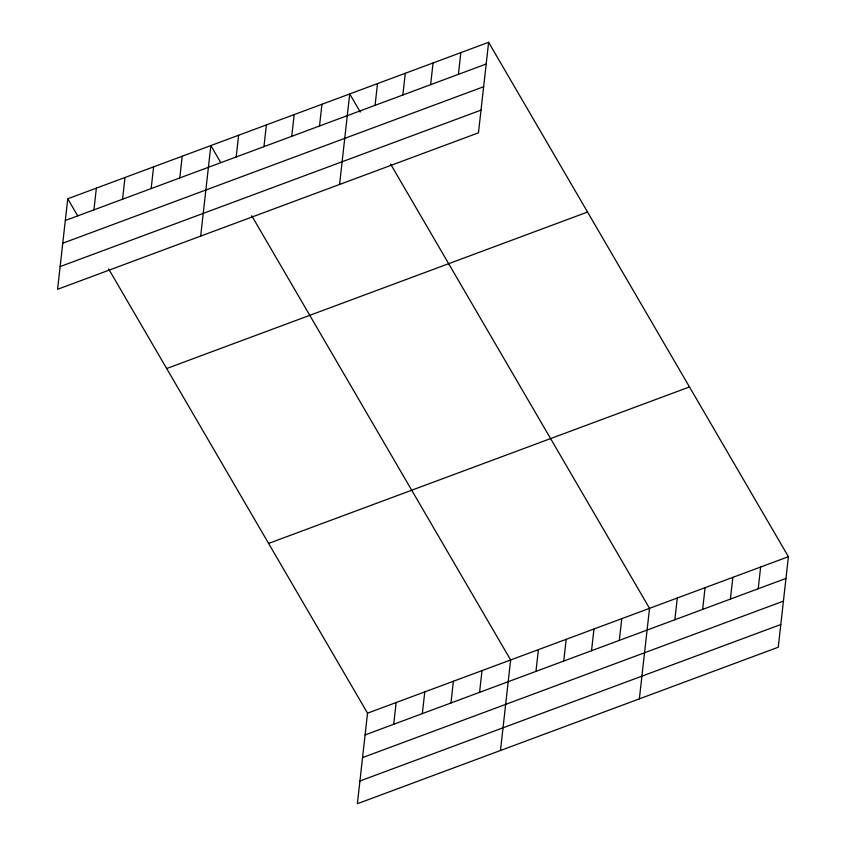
<?xml version="1.0" encoding="UTF-8"?>
<svg xmlns="http://www.w3.org/2000/svg" width="846" height="846" viewBox="0 0 846 846"><rect width="100%" height="100%" fill="white"/><g stroke="black" fill="none" stroke-linecap="round" stroke-linejoin="round"><path stroke-width="1.27" d="M67.743 198.778L57.591 289.3L478.466 132.822L488.618 42.3L67.743 198.778L77.631 215.751M93.927 209.871L96.359 188.14M122.543 199.222L124.986 177.501M151.159 188.584L153.602 166.863M179.786 177.946L182.218 156.214M200.682 236.097L210.844 145.575L220.732 162.548M236.182 156.975L238.614 135.254M263.963 146.644L266.395 124.922M291.733 136.322L294.175 114.591M319.513 125.991L321.956 104.27M339.574 184.46L349.726 93.938L360.28 112.042M375.074 105.338L377.506 83.606M402.855 95.006L405.287 73.285M430.625 84.685L433.067 62.953M108.637 268.943L367.534 713.178L357.382 803.7L778.257 647.222L788.409 556.7L488.618 42.3M458.405 74.353L460.848 52.632M393.718 724.261L396.15 702.54M422.334 713.622L424.777 691.901M450.96 702.984L453.393 681.263M479.576 692.345L482.009 670.614M500.483 750.497L510.635 659.975L251.727 215.741M535.973 671.375L538.405 649.643M563.753 661.043L566.186 639.322M591.534 650.722L593.966 628.99M619.304 640.39L621.747 618.669M639.365 698.859L649.527 608.337L390.619 164.103M674.865 619.737L677.297 598.006M702.645 609.406L705.078 587.684M730.415 599.084L732.858 577.353M758.196 588.753L760.639 567.021M65.301 220.51L486.186 64.021M62.763 243.214L483.637 86.726M60.129 266.596L481.014 110.117M166.673 368.528L587.547 212.05M268.605 543.428L689.479 386.95M367.534 713.178L788.409 556.7M365.091 734.91L785.976 578.421M362.553 757.604L783.428 601.125M359.931 780.995L780.805 624.517"/></g></svg>
